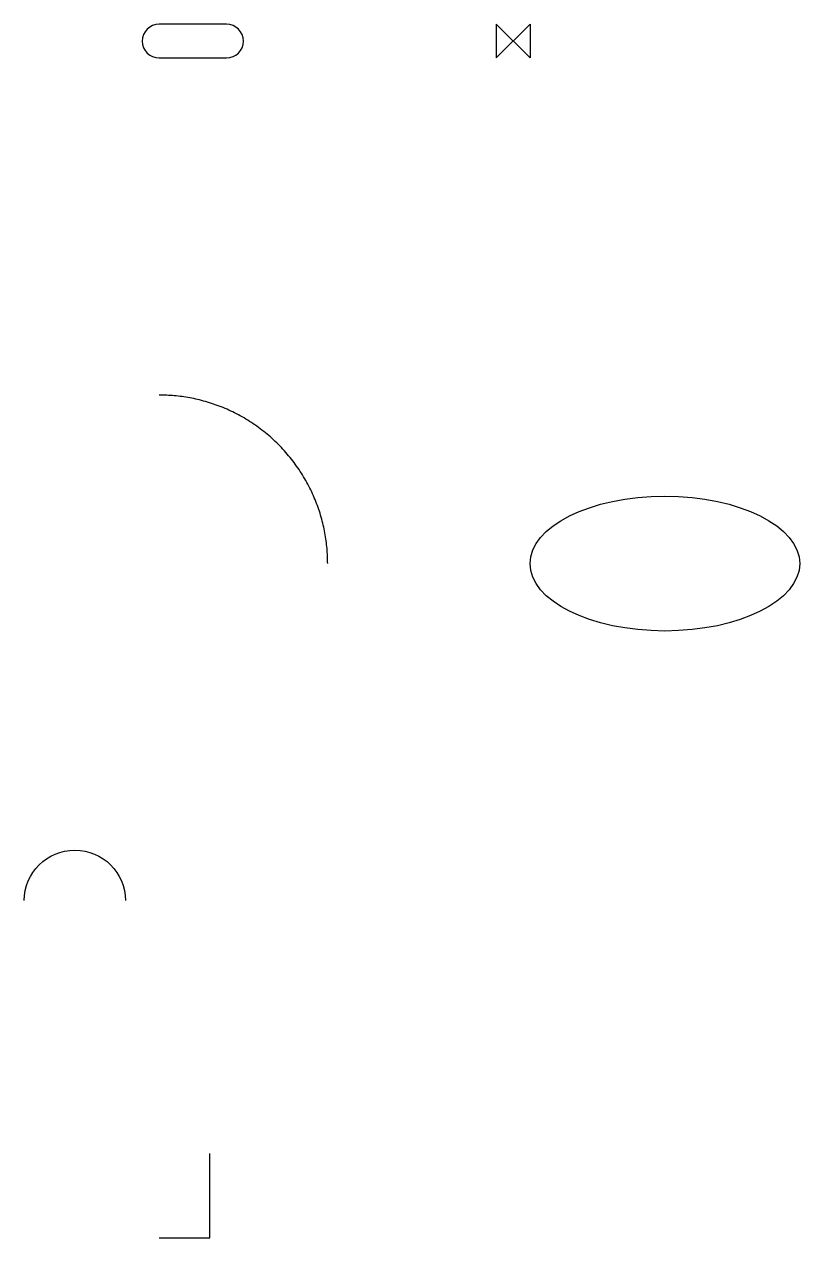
# Model space of a CAD drawing. Header units: millimetres. Extents: x -800 to 3800, y -4000 to 3200.
import ezdxf

# ---------------------------------------------------------------- set-up
doc = ezdxf.new("R2010")
doc.units = ezdxf.units.MM
for name, color, linetype in [('3D', 7, 'Continuous'), ('BAD', 7, 'Continuous'), ('ELLIPSE', 7, 'Continuous'), ('MIRROR', 7, 'Continuous'), ('SLOT', 7, 'Continuous'), ('SPLINE', 7, 'Continuous')]:
    doc.layers.add(name, color=color, linetype=linetype)

msp = doc.modelspace()

# ---------------------------------------------------------------- linework, layer by layer
at = {"layer": '3D'}
msp.add_polyline3d([(0, -4000, 0), (300, -4000, 400), (300, -3500, 400)], dxfattribs=at)
at = {"layer": 'BAD'}
msp.add_lwpolyline([(2000, 3000), (2200, 3200), (2200, 3000), (2000, 3200)], close=True, dxfattribs=at)
at = {"layer": 'ELLIPSE'}
msp.add_ellipse((3000, 0), major_axis=(800, 0), ratio=0.5, dxfattribs=at)
at = {"layer": 'MIRROR', "extrusion": (0, 0, -1)}
msp.add_arc((500, -2000), 300, 0, 180, dxfattribs=at)
at = {"layer": 'SLOT'}
msp.add_lwpolyline([(0, 3000), (400, 3000, 1), (400, 3200), (0, 3200, 1)], format="xyb", close=True, dxfattribs=at)
at = {"layer": 'SPLINE'}
msp.add_rational_spline([(1000, 0), (1000, 1000), (0, 1000)], [1, 0.707106781187, 1], degree=2, dxfattribs=at)

doc.saveas('drawing.dxf')
